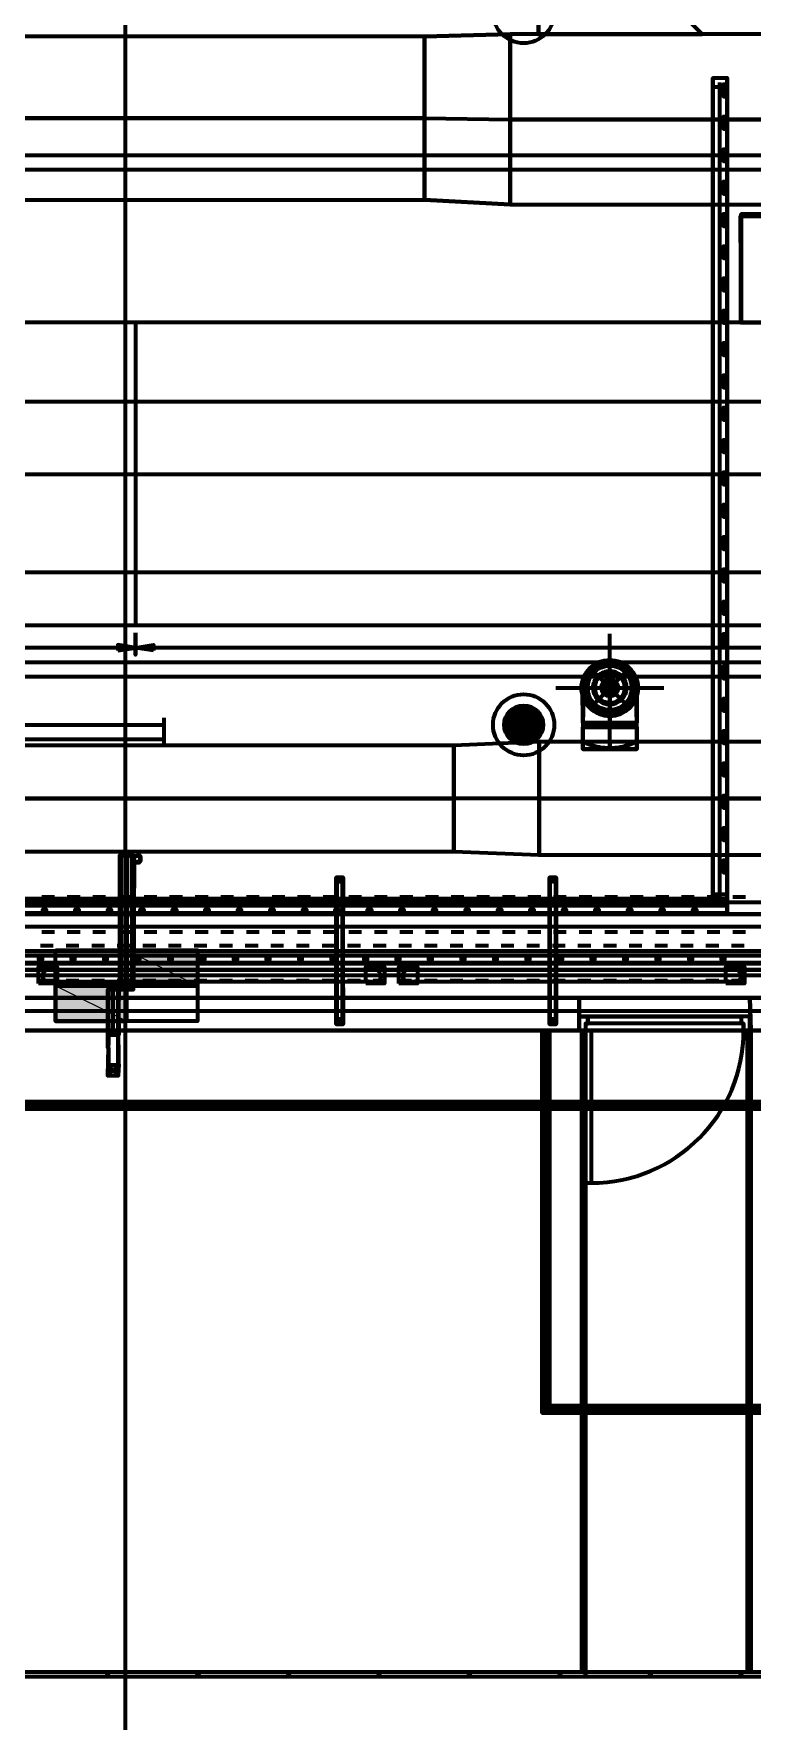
# Model space of a CAD drawing. Extents: x 0 to 1153, y 0 to 816.
# Drawn here: x 199.9 to 232.6, y 452.3 to 529.1 of the extents above; entities that cross this region are included whole.
import ezdxf

# ---------------------------------------------------------------- set-up
doc = ezdxf.new("R2010")
doc.units = 0
doc.header["$MEASUREMENT"] = 0
for name, color, linetype in [('Arch', 7, 'Continuous'), ('Electrical', 7, 'Continuous'), ('EQUIPMENTS', 7, 'Continuous'), ('Hatch', 7, 'Continuous'), ('HVAC', 7, 'Continuous'), ('PIPE', 7, 'Continuous')]:
    doc.layers.add(name, color=color, linetype=linetype)

msp = doc.modelspace()

# ---------------------------------------------------------------- hatches: boundary and pattern name
at = {"layer": 'Hatch', "linetype": 'Continuous', "lineweight": 211}
for color, points in [(251, [(203.729, 501.258), (204.533, 501.121), (203.729, 500.994), (203.729, 501.121)]), (251, [(205.338, 501.258), (205.338, 501.121), (205.338, 500.994), (204.533, 501.121)]), (5, [(204.11, 485.733), (207.349, 485.733), (207.349, 487.352), (204.11, 487.352)]), (5, [(200.882, 484.124), (204.11, 484.124), (204.11, 485.733), (200.882, 485.733)])]:
    msp.add_hatch(color=color, dxfattribs=at).paths.add_polyline_path(points, flags=0)

# ---------------------------------------------------------------- linework, layer by layer
at = {"layer": 'Arch', "color": 11, "linetype": 'Continuous', "lineweight": 211}
for p, q in [((204.078, 361.77), (204.078, 717.391)), ((203.359, 454.3), (203.158, 454.501)), ((207.476, 454.3), (207.275, 454.501)), ((211.593, 454.3), (211.392, 454.501)), ((215.699, 454.3), (215.508, 454.501)), ((219.816, 454.3), (219.625, 454.501)), ((223.933, 454.3), (223.742, 454.501)), ((228.05, 454.3), (227.859, 454.501)), ((232.167, 454.3), (231.976, 454.501))]:
    msp.add_line(p, q, dxfattribs=at)
for points in [[(113.961, 576.972), (487.701, 576.972), (487.701, 638.81), (487.892, 638.81), (683.154, 638.81), (683.154, 638.609), (683.154, 383.254), (870.49, 383.254), (870.49, 383.053), (683.154, 383.053), (682.964, 383.064), (487.892, 383.064), (487.701, 383.064), (487.701, 454.3), (113.961, 454.3)], [(113.961, 576.781), (487.701, 576.781), (487.701, 454.501), (113.961, 454.501)], [(110.871, 493.194), (117.03, 493.194), (123.19, 484.6), (917.988, 484.6)], [(215.663, 486.061), (215.62, 486.006), (215.564, 485.966), (215.514, 485.945), (215.46, 485.934), (215.446, 485.934)], [(113.961, 485.182), (496.327, 485.182), (113.961, 485.182)], [(232.516, 454.501), (232.516, 483.701), (232.516, 454.501), (232.357, 454.501), (232.357, 483.701), (232.516, 483.701), (232.474, 485.182), (232.516, 483.701), (232.357, 483.701), (232.357, 454.501)], [(224.705, 484.346), (224.705, 484.346), (224.705, 484.346)], [(225.108, 484.018), (225.108, 484.018), (225.108, 484.018)], [(247.131, 466.46), (233.553, 466.46), (233.553, 476.165), (233.553, 466.46), (223.192, 466.46), (223.192, 483.701), (233.553, 483.701), (233.553, 476.165), (247.131, 476.165), (247.131, 466.46), (247.131, 476.165)], [(224.991, 454.3), (224.991, 483.701), (224.822, 483.701), (224.822, 454.501), (224.822, 483.701), (224.991, 483.701), (224.991, 454.3), (224.822, 454.3)], [(233.553, 466.63), (223.351, 466.63), (233.553, 466.63)]]:
    msp.add_lwpolyline(points, dxfattribs=at)
for points in [[(200.12, 485.838), (200.12, 486.6), (200.967, 486.6), (200.967, 485.838)], [(215, 485.838), (215, 486.6), (215.847, 486.6), (215.847, 485.838)], [(216.503, 485.838), (216.503, 486.6), (217.35, 486.6), (217.35, 485.838)], [(231.383, 485.838), (231.383, 486.6), (232.23, 486.6), (232.23, 485.838)], [(494.845, 483.701), (494.845, 427.429), (494.845, 483.701), (496.327, 483.701), (113.961, 483.701)], [(223.351, 466.63), (223.023, 466.302), (223.023, 483.701), (223.351, 483.701), (223.023, 483.701), (223.023, 466.302), (223.351, 466.63), (223.351, 483.701)], [(233.553, 466.302), (223.023, 466.302), (233.553, 466.302), (233.553, 466.63)]]:
    msp.add_lwpolyline(points, close=True, dxfattribs=at)
msp.add_lwpolyline([(215.663, 486.325, 0.273493), (215.445, 486.452), (200.557, 486.452, 0.273521), (200.325, 486.325, 0.273603), (200.326, 486.061, 0.273624), (200.554, 485.934), (215.46, 485.934), (215.514, 485.945), (215.564, 485.966), (215.62, 486.006), (215.663, 486.061, 0.273603)], format="xyb", close=True, dxfattribs=at)
for points in [[(232.046, 486.325), (232.069, 486.274), (232.08, 486.22), (232.08, 486.166), (232.045, 486.061), (232.045, 486.061), (232.045, 486.061), (232.08, 486.166), (232.08, 486.22), (232.069, 486.274), (232.046, 486.325, 0.273494), (231.828, 486.452), (216.912, 486.452), (216.858, 486.441), (216.807, 486.42), (216.752, 486.38), (216.709, 486.325), (216.686, 486.274), (216.674, 486.22), (216.674, 486.166), (216.686, 486.112), (216.709, 486.061, 0.273625), (216.937, 485.934), (231.814, 485.935, 0.273596), (232.045, 486.061)], [(225.266, 476.769), (225.266, 483.701), (224.991, 483.701), (224.991, 476.769), (225.266, 476.769, 0.414213), (232.188, 483.701), (232.188, 484.018), (224.991, 484.018), (224.991, 483.701), (224.705, 483.701), (224.705, 485.182), (224.705, 483.701), (232.474, 483.701), (232.474, 484.346), (232.071, 484.346), (232.071, 484.018), (232.188, 484.018), (232.188, 483.701), (232.474, 483.701), (232.474, 484.346), (224.705, 484.346), (224.705, 483.701), (224.705, 484.346), (225.108, 484.346), (232.071, 484.346), (232.071, 484.018), (225.108, 484.018), (225.108, 484.346), (225.108, 484.018), (224.991, 484.018), (224.991, 483.701), (232.188, 483.701)]]:
    msp.add_lwpolyline(points, format="xyb", dxfattribs=at)
for centre in [(200.189, 486.532), (200.877, 486.532), (215.08, 486.532), (215.768, 486.532), (216.572, 486.532), (217.26, 486.532), (231.463, 486.532), (232.14, 486.532), (200.189, 485.918), (200.877, 485.918), (215.08, 485.918), (215.768, 485.918), (216.572, 485.918), (217.26, 485.918), (231.463, 485.918), (232.14, 485.918)]:
    msp.add_circle(centre, 0.037, dxfattribs=at)
msp.add_arc((216.932, 486.193), 0.259, 91.30871, 210.60512, dxfattribs=at)
for p in [(224.705, 484.346), (225.108, 484.018)]:
    msp.add_point(p, dxfattribs=at)
at = {"layer": 'Electrical', "color": 5, "linetype": 'Continuous', "lineweight": 211}
msp.add_line((342.127, 486.78), (113.961, 486.78), dxfattribs=at)
for points in [[(113.961, 487.109), (342.127, 487.109), (342.127, 486.463), (342.127, 487.109), (342.127, 486.463), (113.961, 486.463), (342.127, 486.463), (342.127, 487.109), (113.961, 487.109), (342.127, 487.109)], [(200.12, 486.939), (200.29, 486.939), (200.29, 487.109), (200.12, 487.109), (200.12, 486.939), (200.29, 486.939), (200.29, 487.109), (200.12, 487.109)], [(201.602, 486.939), (201.761, 486.939), (201.761, 487.109), (201.602, 487.109), (201.602, 486.939), (201.761, 486.939), (201.761, 487.109), (201.602, 487.109)], [(203.084, 486.939), (203.242, 486.939), (203.242, 487.109), (203.084, 487.109), (203.084, 486.939), (203.242, 486.939), (203.242, 487.109), (203.084, 487.109)], [(204.555, 486.939), (204.724, 486.939), (204.724, 487.109), (204.555, 487.109), (204.555, 486.939), (204.724, 486.939), (204.724, 487.109), (204.555, 487.109)], [(206.036, 486.939), (206.195, 486.939), (206.195, 487.109), (206.036, 487.109), (206.036, 486.939), (206.195, 486.939), (206.195, 487.109), (206.036, 487.109)], [(207.518, 486.939), (207.677, 486.939), (207.677, 487.109), (207.518, 487.109), (207.518, 486.939), (207.677, 486.939), (207.677, 487.109), (207.518, 487.109)], [(208.989, 486.939), (209.158, 486.939), (209.158, 487.109), (208.989, 487.109), (208.989, 486.939), (209.158, 486.939), (209.158, 487.109), (208.989, 487.109)], [(210.471, 486.939), (210.64, 486.939), (210.64, 487.109), (210.471, 487.109), (210.471, 486.939), (210.64, 486.939), (210.64, 487.109), (210.471, 487.109)], [(211.952, 486.939), (212.111, 486.939), (212.111, 487.109), (211.952, 487.109), (211.952, 486.939), (212.111, 486.939), (212.111, 487.109), (211.952, 487.109)], [(213.424, 486.939), (213.593, 486.939), (213.593, 487.109), (213.424, 487.109), (213.424, 486.939), (213.593, 486.939), (213.593, 487.109), (213.424, 487.109)], [(214.905, 486.939), (215.075, 486.939), (215.075, 487.109), (214.905, 487.109), (214.905, 486.939), (215.075, 486.939), (215.075, 487.109), (214.905, 487.109)], [(216.387, 486.939), (216.546, 486.939), (216.546, 487.109), (216.387, 487.109), (216.387, 486.939), (216.546, 486.939), (216.546, 487.109), (216.387, 487.109)], [(217.858, 486.939), (218.027, 486.939), (218.027, 487.109), (217.858, 487.109), (217.858, 486.939), (218.027, 486.939), (218.027, 487.109), (217.858, 487.109)], [(219.34, 486.939), (219.509, 486.939), (219.509, 487.109), (219.34, 487.109), (219.34, 486.939), (219.509, 486.939), (219.509, 487.109), (219.34, 487.109)], [(220.821, 486.939), (220.98, 486.939), (220.98, 487.109), (220.821, 487.109), (220.821, 486.939), (220.98, 486.939), (220.98, 487.109), (220.821, 487.109)], [(222.303, 486.939), (222.462, 486.939), (222.462, 487.109), (222.303, 487.109), (222.303, 486.939), (222.462, 486.939), (222.462, 487.109), (222.303, 487.109)], [(223.774, 486.939), (223.943, 486.939), (223.943, 487.109), (223.774, 487.109), (223.774, 486.939), (223.943, 486.939), (223.943, 487.109), (223.774, 487.109)], [(225.256, 486.939), (225.414, 486.939), (225.414, 487.109), (225.256, 487.109), (225.256, 486.939), (225.414, 486.939), (225.414, 487.109), (225.256, 487.109)], [(226.737, 486.939), (226.896, 486.939), (226.896, 487.109), (226.737, 487.109), (226.737, 486.939), (226.896, 486.939), (226.896, 487.109), (226.737, 487.109)], [(228.208, 486.939), (228.378, 486.939), (228.378, 487.109), (228.208, 487.109), (228.208, 486.939), (228.378, 486.939), (228.378, 487.109), (228.208, 487.109)], [(229.69, 486.939), (229.859, 486.939), (229.859, 487.109), (229.69, 487.109), (229.69, 486.939), (229.859, 486.939), (229.859, 487.109), (229.69, 487.109)], [(231.172, 486.939), (231.331, 486.939), (231.331, 487.109), (231.172, 487.109), (231.172, 486.939), (231.331, 486.939), (231.331, 487.109), (231.172, 487.109)]]:
    msp.add_lwpolyline(points, close=True, dxfattribs=at)
msp.add_lwpolyline([(342.127, 486.463), (113.961, 486.463), (342.127, 486.463)], dxfattribs=at)
at = {"layer": 'EQUIPMENTS', "color": 251, "linetype": 'Continuous', "lineweight": 211}
for p, q in [((113.961, 509.016), (613.981, 509.016)), ((632.852, 500.443), (113.961, 500.443)), ((632.852, 499.798), (113.961, 499.798))]:
    msp.add_line(p, q, dxfattribs=at)
for points in [[(113.961, 523.526), (486.188, 523.526), (486.505, 520.943), (632.852, 520.943)], [(113.961, 522.88), (486.188, 522.88), (486.505, 520.298), (632.852, 520.298)]]:
    msp.add_lwpolyline(points, dxfattribs=at)
at = {"layer": 'Hatch', "color": 5, "linetype": 'Continuous', "lineweight": 211}
for p, q in [((231.108, 489.691), (231.108, 526.838)), ((231.436, 526.754), (231.436, 526.362)), ((231.436, 526.584), (231.267, 526.584)), ((231.267, 526.193), (231.436, 526.193)), ((231.436, 525.283), (231.436, 524.891)), ((231.436, 525.113), (231.267, 525.113)), ((231.267, 524.722), (231.436, 524.722)), ((231.436, 523.811), (231.436, 523.42)), ((231.436, 523.642), (231.267, 523.642)), ((231.267, 523.251), (231.436, 523.251)), ((231.436, 522.171), (231.267, 522.171)), ((231.436, 522.34), (231.436, 521.949)), ((231.267, 521.779), (231.436, 521.779)), ((231.436, 520.7), (231.267, 520.7)), ((231.436, 520.869), (231.436, 520.478)), ((231.267, 520.308), (231.436, 520.308)), ((231.436, 519.229), (231.267, 519.229)), ((231.436, 519.398), (231.436, 519.007)), ((231.267, 518.837), (231.436, 518.837)), ((231.436, 517.758), (231.267, 517.758)), ((231.436, 517.927), (231.436, 517.536)), ((231.267, 517.366), (231.436, 517.366)), ((231.436, 516.287), (231.267, 516.287)), ((231.436, 516.456), (231.436, 516.064)), ((231.267, 515.895), (231.436, 515.895)), ((231.436, 514.816), (231.267, 514.816)), ((231.436, 514.985), (231.436, 514.593)), ((231.267, 514.424), (231.436, 514.424)), ((231.436, 513.345), (231.267, 513.345)), ((231.267, 512.953), (231.436, 512.953)), ((231.436, 513.514), (231.436, 513.122)), ((231.436, 511.873), (231.267, 511.873)), ((231.267, 511.482), (231.436, 511.482)), ((231.436, 512.043), (231.436, 511.651)), ((231.436, 510.402), (231.267, 510.402)), ((231.267, 510.011), (231.436, 510.011)), ((231.436, 510.572), (231.436, 510.18)), ((231.436, 509.101), (231.436, 508.709)), ((231.436, 508.931), (231.267, 508.931)), ((231.267, 508.54), (231.436, 508.54)), ((231.436, 507.63), (231.436, 507.238)), ((231.436, 507.46), (231.267, 507.46)), ((231.267, 507.069), (231.436, 507.069)), ((231.436, 506.159), (231.436, 505.767)), ((231.436, 505.989), (231.267, 505.989)), ((231.267, 505.598), (231.436, 505.598)), ((231.436, 504.518), (231.267, 504.518)), ((231.436, 504.687), (231.436, 504.296)), ((231.267, 504.127), (231.436, 504.127)), ((231.436, 503.047), (231.267, 503.047)), ((231.436, 503.216), (231.436, 502.825)), ((231.267, 502.655), (231.436, 502.655)), ((231.436, 501.576), (231.267, 501.576)), ((231.436, 501.745), (231.436, 501.354)), ((231.267, 501.184), (231.436, 501.184)), ((231.436, 500.105), (231.267, 500.105)), ((231.436, 500.274), (231.436, 499.883)), ((231.267, 499.713), (231.436, 499.713)), ((221.753, 498.39), (222.61, 498.39)), ((231.436, 498.634), (231.267, 498.634)), ((231.436, 498.803), (231.436, 498.411)), ((198.067, 497.607), (205.825, 497.607)), ((205.825, 496.644), (205.825, 497.935)), ((221.298, 497.607), (223.065, 497.607)), ((221.308, 497.734), (223.054, 497.734)), ((221.329, 497.872), (223.033, 497.872)), ((221.382, 497.999), (222.98, 497.999)), ((221.467, 498.126), (222.896, 498.126)), ((221.573, 498.253), (222.79, 498.253)), ((231.267, 498.242), (231.436, 498.242)), ((198.067, 496.962), (205.825, 496.962)), ((221.308, 497.48), (223.054, 497.48)), ((221.329, 497.353), (223.033, 497.353)), ((221.382, 497.226), (222.98, 497.226)), ((221.467, 497.089), (222.896, 497.089)), ((221.573, 496.962), (222.79, 496.962)), ((221.753, 496.835), (222.61, 496.835)), ((231.436, 497.163), (231.267, 497.163)), ((231.436, 497.332), (231.436, 496.94)), ((231.267, 496.771), (231.436, 496.771)), ((231.436, 495.692), (231.267, 495.692)), ((231.267, 495.3), (231.436, 495.3)), ((231.436, 495.861), (231.436, 495.469)), ((231.436, 494.22), (231.267, 494.22)), ((231.267, 493.829), (231.436, 493.829)), ((231.436, 494.39), (231.436, 493.998)), ((231.436, 492.749), (231.267, 492.749)), ((231.267, 492.358), (231.436, 492.358)), ((231.436, 492.919), (231.436, 492.527)), ((231.436, 491.448), (231.436, 491.056)), ((231.436, 491.278), (231.267, 491.278)), ((231.267, 490.887), (231.436, 490.887)), ((230.791, 489.892), (230.791, 489.902)), ((231.436, 489.373), (113.961, 489.373)), ((231.436, 489.5), (231.436, 489.479)), ((203.517, 483.5), (203.517, 485.563)), ((113.961, 480.303), (485.659, 480.303))]:
    msp.add_line(p, q, dxfattribs=at)
at = {"layer": 'Hatch', "color": 251, "linetype": 'Continuous', "lineweight": 211}
for p, q in [((476.567, 515.916), (113.961, 515.916)), ((204.533, 515.916), (204.533, 502.126)), ((203.729, 501.121), (114.66, 501.121)), ((286.512, 501.121), (205.338, 501.121))]:
    msp.add_line(p, q, dxfattribs=at)
at = {"layer": 'Hatch', "color": 3, "linetype": 'Continuous', "lineweight": 211}
for p, q in [((204.152, 491.67), (204.174, 491.67)), ((203.793, 485.563), (204.438, 485.563)), ((213.942, 483.997), (213.921, 483.997)), ((223.647, 483.997), (223.626, 483.997))]:
    msp.add_line(p, q, dxfattribs=at)
at = {"layer": 'Hatch', "color": 5, "linetype": 'Continuous', "lineweight": 211}
for points in [[(230.791, 527.05), (231.436, 527.05), (231.436, 489.902), (231.436, 527.029), (230.791, 527.029), (230.791, 527.029), (230.791, 489.902)], [(231.436, 489.892), (231.436, 489.892), (230.791, 489.902)], [(113.961, 489.045), (231.436, 489.045), (231.436, 489.691), (231.436, 489.045), (231.436, 489.691), (113.961, 489.691), (231.436, 489.691), (231.436, 489.045), (113.961, 489.045), (231.436, 489.045)], [(200.311, 489.215), (200.469, 489.215), (200.469, 489.045), (200.311, 489.045), (200.311, 489.215), (200.469, 489.215), (200.469, 489.045), (200.311, 489.045)], [(201.782, 489.215), (201.951, 489.215), (201.951, 489.045), (201.782, 489.045), (201.782, 489.215), (201.951, 489.215), (201.951, 489.045), (201.782, 489.045)], [(203.263, 489.215), (203.422, 489.215), (203.422, 489.045), (203.263, 489.045), (203.263, 489.215), (203.422, 489.215), (203.422, 489.045), (203.263, 489.045)], [(204.745, 489.215), (204.904, 489.215), (204.904, 489.045), (204.745, 489.045), (204.745, 489.215), (204.904, 489.215), (204.904, 489.045), (204.745, 489.045)], [(206.216, 489.215), (206.386, 489.215), (206.386, 489.045), (206.216, 489.045), (206.216, 489.215), (206.386, 489.215), (206.386, 489.045), (206.216, 489.045)], [(207.698, 489.215), (207.867, 489.215), (207.867, 489.045), (207.698, 489.045), (207.698, 489.215), (207.867, 489.215), (207.867, 489.045), (207.698, 489.045)], [(209.18, 489.215), (209.338, 489.215), (209.338, 489.045), (209.18, 489.045), (209.18, 489.215), (209.338, 489.215), (209.338, 489.045), (209.18, 489.045)], [(210.651, 489.215), (210.82, 489.215), (210.82, 489.045), (210.651, 489.045), (210.651, 489.215), (210.82, 489.215), (210.82, 489.045), (210.651, 489.045)], [(212.132, 489.215), (212.302, 489.215), (212.302, 489.045), (212.132, 489.045), (212.132, 489.215), (212.302, 489.215), (212.302, 489.045), (212.132, 489.045)], [(213.614, 489.215), (213.773, 489.215), (213.773, 489.045), (213.614, 489.045), (213.614, 489.215), (213.773, 489.215), (213.773, 489.045), (213.614, 489.045)], [(215.085, 489.215), (215.254, 489.215), (215.254, 489.045), (215.085, 489.045), (215.085, 489.215), (215.254, 489.215), (215.254, 489.045), (215.085, 489.045)], [(216.567, 489.215), (216.736, 489.215), (216.736, 489.045), (216.567, 489.045), (216.567, 489.215), (216.736, 489.215), (216.736, 489.045), (216.567, 489.045)], [(218.048, 489.215), (218.207, 489.215), (218.207, 489.045), (218.048, 489.045), (218.048, 489.215), (218.207, 489.215), (218.207, 489.045), (218.048, 489.045)], [(219.53, 489.215), (219.689, 489.215), (219.689, 489.045), (219.53, 489.045), (219.53, 489.215), (219.689, 489.215), (219.689, 489.045), (219.53, 489.045)], [(221.001, 489.215), (221.17, 489.215), (221.17, 489.045), (221.001, 489.045), (221.001, 489.215), (221.17, 489.215), (221.17, 489.045), (221.001, 489.045)], [(222.483, 489.215), (222.642, 489.215), (222.642, 489.045), (222.483, 489.045), (222.483, 489.215), (222.642, 489.215), (222.642, 489.045), (222.483, 489.045)], [(223.965, 489.215), (224.123, 489.215), (224.123, 489.045), (223.965, 489.045), (223.965, 489.215), (224.123, 489.215), (224.123, 489.045), (223.965, 489.045)], [(225.436, 489.215), (225.605, 489.215), (225.605, 489.045), (225.436, 489.045), (225.436, 489.215), (225.605, 489.215), (225.605, 489.045), (225.436, 489.045)], [(226.917, 489.215), (227.087, 489.215), (227.087, 489.045), (226.917, 489.045), (226.917, 489.215), (227.087, 489.215), (227.087, 489.045), (226.917, 489.045)], [(228.399, 489.215), (228.558, 489.215), (228.558, 489.045), (228.399, 489.045), (228.399, 489.215), (228.558, 489.215), (228.558, 489.045), (228.399, 489.045)], [(229.87, 489.215), (230.039, 489.215), (230.039, 489.045), (229.87, 489.045), (229.87, 489.215), (230.039, 489.215), (230.039, 489.045), (229.87, 489.045)], [(230.791, 489.5), (231.436, 489.479)], [(200.882, 487.352), (207.349, 487.352), (207.349, 484.124), (200.882, 484.124)], [(203.274, 483.5), (203.274, 485.563), (203.295, 483.5), (203.274, 485.563), (203.761, 485.563), (203.295, 485.563), (203.274, 483.5), (203.761, 483.5), (203.274, 483.5), (203.761, 483.5), (203.295, 483.5), (203.274, 482.918)], [(203.74, 483.5), (203.74, 485.563), (203.761, 483.5), (203.761, 485.563)], [(485.659, 480.462), (113.961, 480.462), (485.659, 480.452), (113.961, 480.452), (485.659, 480.462), (485.659, 480.145)], [(113.961, 480.155), (485.659, 480.155), (113.961, 480.145), (485.659, 480.145)]]:
    msp.add_lwpolyline(points, close=True, dxfattribs=at)
for points in [[(231.267, 526.362), (231.267, 526.193), (231.267, 526.584), (231.267, 526.754), (231.436, 526.754), (231.436, 526.627), (230.791, 526.627), (230.791, 489.479), (230.791, 526.637), (231.436, 526.637), (231.436, 489.479), (231.436, 526.584), (231.436, 526.193), (231.436, 526.362), (231.267, 526.362), (231.267, 526.754)], [(231.267, 524.891), (231.267, 524.722), (231.267, 525.113), (231.267, 525.283), (231.436, 525.283), (231.436, 525.113), (231.436, 524.722), (231.436, 524.891), (231.267, 524.891), (231.267, 525.283)], [(231.267, 523.42), (231.267, 523.251), (231.267, 523.642), (231.267, 523.811), (231.436, 523.811), (231.436, 523.642), (231.436, 523.251), (231.436, 523.42), (231.267, 523.42), (231.267, 523.811)], [(231.267, 521.949), (231.267, 521.779), (231.267, 522.171), (231.267, 522.34), (231.436, 522.34), (231.436, 522.171), (231.436, 521.779), (231.436, 521.949), (231.267, 521.949), (231.267, 522.34)], [(231.267, 520.478), (231.267, 520.308), (231.267, 520.7), (231.267, 520.869), (231.436, 520.869), (231.436, 520.7), (231.436, 520.308), (231.436, 520.478), (231.267, 520.478), (231.267, 520.869)], [(231.267, 519.007), (231.267, 518.837), (231.267, 519.229), (231.267, 519.398), (231.436, 519.398), (231.436, 519.229), (231.436, 518.837), (231.436, 519.007), (231.267, 519.007), (231.267, 519.398)], [(231.267, 517.536), (231.267, 517.366), (231.267, 517.758), (231.267, 517.927), (231.436, 517.927), (231.436, 517.758), (231.436, 517.366), (231.436, 517.536), (231.267, 517.536), (231.267, 517.927)], [(231.267, 516.064), (231.267, 515.895), (231.267, 516.287), (231.267, 516.456), (231.436, 516.456), (231.436, 516.287), (231.436, 515.895), (231.436, 516.064), (231.267, 516.064), (231.267, 516.456)], [(231.267, 514.593), (231.267, 514.424), (231.267, 514.816), (231.267, 514.985), (231.436, 514.985), (231.436, 514.816), (231.436, 514.424), (231.436, 514.593), (231.267, 514.593), (231.267, 514.985)], [(231.267, 513.122), (231.267, 512.953), (231.267, 513.345), (231.267, 513.514), (231.436, 513.514), (231.436, 513.345), (231.436, 512.953), (231.436, 513.122), (231.267, 513.122), (231.267, 513.514)], [(231.267, 511.651), (231.267, 511.482), (231.267, 511.873), (231.267, 512.043), (231.436, 512.043), (231.436, 511.873), (231.436, 511.482), (231.436, 511.651), (231.267, 511.651), (231.267, 512.043)], [(231.267, 510.18), (231.267, 510.011), (231.267, 510.402), (231.267, 510.572), (231.436, 510.572), (231.436, 510.402), (231.436, 510.011), (231.436, 510.18), (231.267, 510.18), (231.267, 510.572)], [(231.267, 508.709), (231.267, 508.54), (231.267, 508.931), (231.267, 509.101), (231.436, 509.101), (231.436, 508.931), (231.436, 508.54), (231.436, 508.709), (231.267, 508.709), (231.267, 509.101)], [(231.267, 507.238), (231.267, 507.069), (231.267, 507.46), (231.267, 507.63), (231.436, 507.63), (231.436, 507.46), (231.436, 507.069), (231.436, 507.238), (231.267, 507.238), (231.267, 507.63)], [(231.267, 505.767), (231.267, 505.598), (231.267, 505.989), (231.267, 506.159), (231.436, 506.159), (231.436, 505.989), (231.436, 505.598), (231.436, 505.767), (231.267, 505.767), (231.267, 506.159)], [(231.267, 504.296), (231.267, 504.127), (231.267, 504.518), (231.267, 504.687), (231.436, 504.687), (231.436, 504.518), (231.436, 504.127), (231.436, 504.296), (231.267, 504.296), (231.267, 504.687)], [(231.267, 502.825), (231.267, 502.655), (231.267, 503.047), (231.267, 503.216), (231.436, 503.216), (231.436, 503.047), (231.436, 502.655), (231.436, 502.825), (231.267, 502.825), (231.267, 503.216)], [(231.267, 501.354), (231.267, 501.184), (231.267, 501.576), (231.267, 501.745), (231.436, 501.745), (231.436, 501.576), (231.436, 501.184), (231.436, 501.354), (231.267, 501.354), (231.267, 501.745)], [(231.267, 499.883), (231.267, 499.713), (231.267, 500.105), (231.267, 500.274), (231.436, 500.274), (231.436, 500.105), (231.436, 499.713), (231.436, 499.883), (231.267, 499.883), (231.267, 500.274)], [(231.267, 498.411), (231.267, 498.242), (231.267, 498.634), (231.267, 498.803), (231.436, 498.803), (231.436, 498.634), (231.436, 498.242), (231.436, 498.411), (231.267, 498.411), (231.267, 498.803)], [(222.25, 497.628), (222.186, 497.586), (222.25, 497.628), (222.123, 497.586), (222.25, 497.628), (222.186, 497.586), (222.25, 497.628), (222.186, 497.586), (222.25, 497.628), (222.186, 497.586), (222.123, 497.628), (222.186, 497.586), (222.186, 497.586)], [(222.181, 497.777), (222.233, 497.768), (222.288, 497.737), (222.321, 497.699), (222.345, 497.612), (222.337, 497.561), (222.306, 497.506), (222.257, 497.467), (222.195, 497.449), (222.257, 497.467), (222.337, 497.561), (222.345, 497.612), (222.332, 497.676), (222.288, 497.737), (222.233, 497.768), (222.181, 497.777), (222.233, 497.768), (222.288, 497.737), (222.321, 497.699), (222.345, 497.612), (222.337, 497.561), (222.331, 497.503), (222.291, 497.463), (222.24, 497.437), (222.181, 497.427), (222.24, 497.437), (222.291, 497.463), (222.337, 497.561), (222.345, 497.612), (222.332, 497.676), (222.288, 497.737), (222.233, 497.768), (222.181, 497.777), (222.233, 497.768), (222.291, 497.762), (222.339, 497.71), (222.345, 497.612), (222.337, 497.561), (222.312, 497.481), (222.253, 497.442), (222.196, 497.428), (222.253, 497.442), (222.312, 497.481), (222.337, 497.561), (222.345, 497.612), (222.339, 497.71), (222.291, 497.762), (222.233, 497.768), (222.181, 497.777), (222.233, 497.768), (222.291, 497.762), (222.339, 497.71), (222.345, 497.612), (222.337, 497.561), (222.297, 497.496), (222.245, 497.461), (222.195, 497.449), (222.245, 497.461), (222.297, 497.496), (222.337, 497.561), (222.345, 497.612), (222.339, 497.71), (222.291, 497.762), (222.233, 497.768), (222.181, 497.777), (222.233, 497.768), (222.288, 497.737), (222.321, 497.699), (222.345, 497.612), (222.337, 497.561), (222.306, 497.506), (222.257, 497.467), (222.195, 497.449), (222.257, 497.467), (222.337, 497.561), (222.345, 497.612), (222.332, 497.676), (222.288, 497.737), (222.233, 497.768), (222.181, 497.777), (222.233, 497.768), (222.288, 497.737), (222.321, 497.699), (222.345, 497.612), (222.337, 497.561), (222.331, 497.503), (222.291, 497.463), (222.24, 497.437), (222.181, 497.427), (222.24, 497.437), (222.291, 497.463), (222.337, 497.561), (222.345, 497.612), (222.332, 497.676), (222.288, 497.737), (222.233, 497.768), (222.181, 497.777), (222.233, 497.768), (222.291, 497.762), (222.339, 497.71), (222.345, 497.612), (222.337, 497.561), (222.312, 497.481), (222.253, 497.442), (222.196, 497.428), (222.253, 497.442), (222.312, 497.481), (222.337, 497.561), (222.345, 497.612), (222.339, 497.71), (222.291, 497.762), (222.233, 497.768), (222.181, 497.777), (222.233, 497.768), (222.291, 497.762), (222.339, 497.71), (222.345, 497.612), (222.337, 497.561), (222.297, 497.496), (222.245, 497.461), (222.195, 497.449), (222.245, 497.461), (222.297, 497.496), (222.337, 497.561), (222.345, 497.612), (222.339, 497.71), (222.291, 497.762), (222.233, 497.768), (222.181, 497.777), (222.233, 497.768), (222.288, 497.737), (222.321, 497.699), (222.345, 497.612), (222.337, 497.561), (222.306, 497.506), (222.257, 497.467), (222.195, 497.449), (222.257, 497.467), (222.337, 497.561), (222.345, 497.612), (222.332, 497.676), (222.288, 497.737), (222.233, 497.768), (222.181, 497.777), (222.233, 497.768), (222.288, 497.737), (222.321, 497.699), (222.345, 497.612), (222.337, 497.561), (222.331, 497.503), (222.291, 497.463), (222.24, 497.437), (222.181, 497.427), (222.24, 497.437), (222.291, 497.463), (222.337, 497.561), (222.345, 497.612), (222.332, 497.676), (222.288, 497.737), (222.233, 497.768), (222.181, 497.777), (222.233, 497.768), (222.291, 497.762), (222.339, 497.71), (222.345, 497.612), (222.337, 497.561), (222.312, 497.481), (222.253, 497.442), (222.196, 497.428), (222.253, 497.442), (222.312, 497.481), (222.337, 497.561), (222.345, 497.612), (222.339, 497.71), (222.291, 497.762), (222.233, 497.768), (222.181, 497.777), (222.233, 497.768), (222.291, 497.762), (222.339, 497.71), (222.345, 497.612), (222.337, 497.561), (222.297, 497.496), (222.245, 497.461), (222.195, 497.449), (222.245, 497.461), (222.297, 497.496), (222.337, 497.561), (222.345, 497.612), (222.339, 497.71), (222.291, 497.762), (222.233, 497.768), (222.181, 497.777), (222.233, 497.768), (222.288, 497.737), (222.321, 497.699), (222.345, 497.612), (222.337, 497.561), (222.306, 497.506), (222.257, 497.467), (222.195, 497.449), (222.257, 497.467), (222.337, 497.561), (222.345, 497.612), (222.332, 497.676), (222.288, 497.737), (222.233, 497.768), (222.181, 497.777), (222.233, 497.768), (222.288, 497.737), (222.321, 497.699), (222.345, 497.612), (222.337, 497.561), (222.331, 497.503), (222.291, 497.463), (222.24, 497.437), (222.181, 497.427), (222.24, 497.437), (222.291, 497.463), (222.337, 497.561), (222.345, 497.612), (222.332, 497.676), (222.288, 497.737), (222.233, 497.768), (222.181, 497.777), (222.233, 497.768), (222.291, 497.762), (222.339, 497.71), (222.345, 497.612), (222.337, 497.561), (222.312, 497.481), (222.253, 497.442), (222.196, 497.428), (222.253, 497.442), (222.312, 497.481), (222.337, 497.561), (222.345, 497.612), (222.339, 497.71), (222.291, 497.762), (222.233, 497.768), (222.181, 497.777), (222.233, 497.768), (222.291, 497.762), (222.339, 497.71), (222.345, 497.612), (222.337, 497.561), (222.337, 497.561), (222.297, 497.496), (222.245, 497.461), (222.181, 497.448), (222.233, 497.457), (222.278, 497.48), (222.337, 497.561), (222.337, 497.561), (222.345, 497.612)], [(231.267, 496.94), (231.267, 496.771), (231.267, 497.163), (231.267, 497.332), (231.436, 497.332), (231.436, 497.163), (231.436, 496.771), (231.436, 496.94), (231.267, 496.94), (231.267, 497.332)], [(231.267, 495.469), (231.267, 495.3), (231.267, 495.692), (231.267, 495.861), (231.436, 495.861), (231.436, 495.692), (231.436, 495.3), (231.436, 495.469), (231.267, 495.469), (231.267, 495.861)], [(231.267, 493.998), (231.267, 493.829), (231.267, 494.22), (231.267, 494.39), (231.436, 494.39), (231.436, 494.22), (231.436, 493.829), (231.436, 493.998), (231.267, 493.998), (231.267, 494.39)], [(231.267, 492.527), (231.267, 492.358), (231.267, 492.749), (231.267, 492.919), (231.436, 492.919), (231.436, 492.749), (231.436, 492.358), (231.436, 492.527), (231.267, 492.527), (231.267, 492.919)], [(231.267, 491.056), (231.267, 490.887), (231.267, 491.278), (231.267, 491.448), (231.436, 491.448), (231.436, 491.278), (231.436, 490.887), (231.436, 491.056), (231.267, 491.056), (231.267, 491.448)], [(231.436, 489.691), (113.961, 489.691), (231.436, 489.691)], [(200.882, 485.733), (204.11, 485.733), (207.349, 485.733), (200.882, 485.733), (200.882, 484.124), (204.11, 484.124), (204.11, 487.352), (207.349, 487.352), (207.349, 485.733)], [(204.11, 487.352), (204.11, 485.733), (204.11, 484.124)], [(203.274, 481.658), (203.295, 482.124), (203.761, 482.134), (203.295, 482.124), (203.274, 481.658), (203.74, 481.658), (203.761, 482.145), (203.295, 482.124), (203.274, 481.658), (203.295, 482.918), (203.295, 482.124), (203.74, 481.658), (203.74, 483.5), (203.74, 482.918), (203.74, 481.658), (203.761, 482.134), (203.761, 482.918), (203.74, 483.5), (203.74, 482.124), (203.295, 482.124), (203.295, 483.5), (203.274, 481.658), (203.761, 482.145), (203.74, 481.658), (203.74, 481.658)], [(203.295, 482.124), (203.295, 482.124), (203.295, 482.124)], [(203.761, 482.134), (203.761, 482.134), (203.761, 482.134)]]:
    msp.add_lwpolyline(points, dxfattribs=at)
at = {"layer": 'Hatch', "color": 251, "linetype": 'Continuous', "lineweight": 211}
for points in [[(232.082, 520.848), (259.683, 520.848), (232.082, 520.848), (232.05, 515.916), (259.683, 515.916), (259.683, 520.848), (259.683, 515.916), (259.683, 520.848), (232.082, 520.848), (232.082, 515.916), (232.082, 520.848), (232.082, 515.916), (232.05, 520.753), (259.683, 520.753), (259.683, 515.916)], [(476.567, 502.126), (476.567, 515.916), (476.567, 502.126), (476.567, 515.916), (476.567, 502.126), (476.567, 515.916), (476.567, 502.126), (113.961, 502.126)], [(113.961, 512.318), (490.294, 512.318), (503.216, 512.318)], [(113.961, 504.56), (490.294, 504.56), (503.216, 504.56)], [(204.533, 501.798), (204.533, 500.803), (204.533, 501.798)]]:
    msp.add_lwpolyline(points, dxfattribs=at)
at = {"layer": 'Hatch', "color": 251, "linetype": 'Continuous', "lineweight": 0}
msp.add_lwpolyline([(205.338, 501.258), (205.338, 501.121), (204.533, 501.121), (205.338, 500.994), (205.338, 501.121), (204.533, 501.121), (203.729, 501.258), (203.729, 501.121), (203.729, 500.994), (204.533, 501.121)], close=True, dxfattribs=at)
at = {"layer": 'Hatch', "color": 251, "linetype": 'Continuous', "lineweight": 211}
for points in [[(203.729, 500.994), (204.533, 501.121), (203.729, 501.258)], [(205.338, 500.994), (204.533, 501.121), (205.338, 501.258)]]:
    msp.add_lwpolyline(points, close=True, dxfattribs=at)
at = {"layer": 'Hatch', "color": 251, "linetype": 'Continuous', "lineweight": 0}
msp.add_lwpolyline([(203.729, 501.121), (204.533, 501.121), (203.729, 501.121)], dxfattribs=at)
at = {"layer": 'Hatch', "color": 5, "linetype": 'Continuous', "lineweight": 211}
msp.add_lwpolyline([(222.018, 497.612, 0.414128), (222.195, 497.449), (222.245, 497.461), (222.297, 497.496), (222.332, 497.549), (222.345, 497.599), (222.361, 497.657), (222.339, 497.71), (222.291, 497.762), (222.24, 497.788), (222.181, 497.777), (222.233, 497.768), (222.288, 497.737), (222.321, 497.699), (222.34, 497.652), (222.345, 497.626), (222.332, 497.676), (222.288, 497.737), (222.233, 497.768), (222.181, 497.777, 0.414074), (222.018, 497.612, 0.414128), (222.181, 497.428, -0.41422), (222.017, 497.612, -0.414074), (222.181, 497.797, 0.41426), (221.997, 497.612, 0.41422), (222.181, 497.449, -0.414128), (221.997, 497.612, -0.41426), (222.181, 497.777, 0.414074), (222.018, 497.612, 0.414128), (222.181, 497.428, -0.41422), (222.017, 497.612, -0.414074), (222.181, 497.797, 0.41426), (221.997, 497.612, 0.41422), (222.181, 497.449, -0.414128), (221.997, 497.612, -0.41426), (222.181, 497.777, 0.414074), (222.018, 497.612, 0.414128), (222.181, 497.428, -0.41422), (222.017, 497.612, -0.414074), (222.181, 497.797, 0.41426), (221.997, 497.612, 0.41422), (222.181, 497.449, -0.414128), (221.997, 497.612, -0.41426), (222.181, 497.777, 0.414074), (222.018, 497.612, 0.414128), (222.181, 497.428, -0.41422), (222.017, 497.612, -0.414074), (222.181, 497.797, 0.41426), (221.997, 497.612, 0.41422), (222.181, 497.449, -0.414128), (221.997, 497.612, -0.41426), (222.181, 497.777, 0.414074)], format="xyb", close=True, dxfattribs=at)
at = {"layer": 'Hatch', "color": 3, "linetype": 'Continuous', "lineweight": 211}
for points in [[(203.793, 491.67), (204.46, 491.629), (204.152, 491.67), (204.375, 491.67), (203.856, 491.67), (203.856, 485.563), (203.856, 491.67), (203.92, 491.67), (204.375, 491.67), (204.375, 485.976), (204.375, 491.67), (204.375, 485.563), (204.46, 491.629), (204.152, 491.67), (204.46, 491.629), (204.1, 491.67), (204.46, 491.629), (203.793, 491.67), (203.793, 485.563), (204.438, 485.563), (204.46, 491.629), (204.396, 485.976), (204.152, 485.976), (204.152, 491.67), (204.131, 485.976), (204.131, 491.67), (204.131, 485.764), (204.1, 491.67), (204.1, 485.764), (204.396, 485.764), (204.46, 491.629), (204.428, 485.764), (204.46, 491.629), (204.703, 491.67), (204.46, 491.629), (204.459, 491.405), (204.46, 491.629), (204.438, 491.405), (204.46, 491.629), (204.703, 491.649), (204.735, 491.405), (204.756, 491.617), (204.756, 491.405), (204.735, 491.617), (204.46, 491.629), (204.46, 491.629)], [(204.375, 491.67), (204.174, 491.67), (204.375, 491.67)], [(204.724, 491.411), (204.703, 491.352), (204.724, 491.411), (204.703, 491.352), (204.491, 491.352), (204.724, 491.411), (204.491, 491.352), (204.703, 491.352)], [(213.847, 490.511), (213.814, 490.466), (213.755, 490.493), (213.847, 490.511), (213.803, 490.558), (213.755, 490.493), (213.847, 490.511), (213.814, 490.466), (213.755, 490.493), (213.752, 490.507)], [(223.552, 490.511), (223.519, 490.466), (223.46, 490.493), (223.552, 490.511), (223.508, 490.558), (223.46, 490.493), (223.552, 490.511), (223.519, 490.466), (223.46, 490.493), (223.457, 490.507)], [(204.152, 485.764), (204.428, 485.764), (204.152, 485.764), (204.1, 485.764), (204.396, 485.764)], [(204.174, 485.976), (204.396, 485.976), (204.131, 485.976), (204.396, 485.976)], [(213.847, 484.193), (213.814, 484.148), (213.755, 484.174), (213.847, 484.193), (213.803, 484.24), (213.755, 484.174), (213.847, 484.193), (213.814, 484.148), (213.755, 484.174), (213.752, 484.189)], [(223.552, 484.193), (223.462, 484.171), (223.552, 484.193), (223.508, 484.24), (223.462, 484.171), (223.552, 484.193), (223.462, 484.171), (223.462, 484.171)]]:
    msp.add_lwpolyline(points, dxfattribs=at)
for points in [[(204.438, 491.374), (204.47, 491.389), (204.461, 491.402), (204.459, 491.408), (204.486, 491.363), (204.458, 491.372), (204.44, 491.399), (204.438, 491.407), (204.486, 491.384), (204.47, 491.389), (204.461, 491.402), (204.459, 491.408), (204.486, 491.363), (204.458, 491.372), (204.438, 491.411)], [(204.698, 491.649), (204.723, 491.629), (204.724, 491.624), (204.698, 491.67), (204.726, 491.661), (204.744, 491.634), (204.745, 491.626), (204.698, 491.649), (204.713, 491.644), (204.723, 491.629), (204.724, 491.624), (204.698, 491.67), (204.726, 491.661), (204.745, 491.626)], [(213.942, 490.664), (213.646, 490.664), (213.942, 490.664), (213.699, 490.664), (213.646, 490.664), (213.942, 490.664), (213.699, 490.664), (213.974, 490.664), (213.677, 490.664), (213.677, 483.997), (213.646, 490.664), (213.677, 483.997), (213.677, 490.664), (213.646, 483.997), (213.646, 490.664), (213.942, 490.664), (213.942, 483.997), (213.974, 490.664), (213.942, 483.997), (213.942, 490.664), (213.974, 483.997)], [(223.647, 490.664), (223.351, 490.664), (223.647, 490.664), (223.404, 490.664), (223.351, 490.664), (223.647, 490.664), (223.404, 490.664), (223.668, 490.664), (223.372, 490.664), (223.372, 483.997), (223.351, 490.664), (223.372, 483.997), (223.372, 490.664), (223.351, 483.997), (223.351, 490.664), (223.647, 490.664), (223.647, 483.997), (223.668, 490.664), (223.647, 483.997), (223.647, 490.664), (223.668, 483.997)], [(203.856, 485.563), (204.375, 485.563), (203.92, 485.563)], [(213.646, 483.997), (213.974, 483.997), (213.677, 483.997), (213.921, 483.997), (213.699, 483.997), (213.942, 483.997), (213.699, 483.997), (213.646, 483.997), (213.974, 483.997)], [(223.372, 483.997), (223.668, 483.997), (223.351, 483.997), (223.626, 483.997), (223.404, 483.997), (223.647, 483.997), (223.404, 483.997), (223.351, 483.997), (223.668, 483.997)]]:
    msp.add_lwpolyline(points, close=True, dxfattribs=at)
at = {"layer": 'Hatch', "color": 5, "linetype": 'Continuous', "lineweight": 0}
msp.add_lwpolyline([(200.882, 484.124), (204.11, 484.124), (200.882, 485.733), (204.11, 485.733), (207.349, 485.733), (204.11, 487.352), (207.349, 487.352), (207.349, 485.733), (204.11, 487.352), (204.11, 485.733), (204.11, 484.124), (200.882, 485.733)], close=True, dxfattribs=at)
at = {"layer": 'Hatch', "color": 5, "linetype": 'Continuous', "lineweight": 211}
for centre, radius in [((222.181, 530.019), 1.392), ((222.181, 497.612), 1.392), ((222.181, 497.612), 0.884), ((222.179, 497.607), 0.272)]:
    msp.add_circle(centre, radius, dxfattribs=at)
at = {"layer": 'Hatch', "color": 3, "linetype": 'Continuous', "lineweight": 211}
for p in [(204.438, 491.649), (204.438, 491.374)]:
    msp.add_point(p, dxfattribs=at)
at = {"layer": 'Hatch', "color": 5, "linetype": 'Continuous', "lineweight": 211}
for p in [(203.274, 481.658), (203.295, 482.124), (203.74, 481.658), (203.761, 482.134)]:
    msp.add_point(p, dxfattribs=at)
at = {"layer": 'HVAC', "color": 6, "linetype": 'Continuous', "lineweight": 211}
for p, q in [((221.562, 521.282), (221.562, 529.04)), ((217.678, 525.219), (221.562, 525.156)), ((225.234, 500.158), (226.97, 498.422)), ((226.97, 500.158), (225.234, 498.422)), ((223.647, 499.29), (228.558, 499.29))]:
    msp.add_line(p, q, dxfattribs=at)
for points in [[(222.864, 530.013), (222.864, 529.04), (230.304, 529.04), (222.864, 529.04), (222.864, 530.013)], [(222.864, 530.013), (222.864, 529.04), (230.304, 529.04), (222.864, 529.04), (222.864, 530.013)], [(222.864, 530.013), (222.864, 529.04), (230.304, 529.04), (222.864, 529.04), (222.864, 530.013)], [(229.33, 530.013), (230.304, 529.04), (229.33, 530.013)], [(229.33, 530.013), (230.304, 529.04), (229.33, 530.013)], [(229.33, 530.013), (230.304, 529.04), (229.33, 530.013)], [(113.961, 521.991), (120.957, 521.991), (124.841, 521.822), (154.548, 521.822), (158.422, 521.494), (217.678, 521.494), (221.562, 521.282), (221.562, 529.04), (217.678, 528.934), (158.422, 528.934), (158.422, 521.494), (158.422, 528.934), (154.548, 528.616), (124.841, 528.616), (120.957, 528.458), (113.961, 528.458)], [(217.678, 528.934), (217.678, 521.494), (217.678, 528.934), (221.562, 529.04), (221.562, 521.282), (217.678, 521.494), (217.678, 528.934), (217.678, 521.494)], [(319.765, 529.04), (221.562, 529.04), (221.562, 521.282), (319.765, 521.282)], [(330.729, 525.156), (332.708, 525.156), (330.729, 525.156), (319.765, 525.156), (221.562, 525.156), (319.765, 525.156), (319.765, 521.282), (328.792, 521.282), (330.729, 522.245), (328.792, 521.282), (319.765, 521.282), (319.765, 529.04), (319.765, 521.282), (319.765, 529.04), (319.765, 525.156), (319.765, 521.282), (319.765, 529.04), (319.765, 525.156), (319.765, 521.282), (319.765, 529.04), (319.765, 525.156)], [(222.864, 529.04), (222.864, 529.04), (222.864, 529.04)], [(154.548, 525.219), (124.841, 525.219), (154.548, 525.219), (158.422, 525.219), (217.678, 525.219), (158.422, 525.219)], [(226.102, 496.835), (226.102, 496.507), (227.33, 496.507), (224.875, 496.507), (226.102, 496.507), (227.33, 496.507), (224.875, 496.507), (226.102, 496.507), (227.33, 496.507), (224.875, 496.507), (226.102, 496.507), (226.219, 496.549), (226.346, 496.559), (226.462, 496.57), (226.579, 496.591), (226.684, 496.612), (226.78, 496.644), (226.875, 496.676), (226.97, 496.708), (227.044, 496.729), (227.118, 496.761), (227.182, 496.782), (227.235, 496.813), (227.309, 496.845), (227.235, 496.813), (227.182, 496.782), (227.118, 496.761), (227.044, 496.729), (226.97, 496.708), (226.875, 496.676), (226.78, 496.644), (226.684, 496.612), (226.579, 496.591), (226.462, 496.57), (226.346, 496.559), (226.219, 496.549), (226.102, 496.507), (225.975, 496.549), (225.859, 496.559), (225.742, 496.57), (225.626, 496.591), (225.52, 496.612), (225.414, 496.644), (225.319, 496.676), (225.234, 496.708), (225.15, 496.729), (225.076, 496.761), (225.023, 496.782), (224.97, 496.813), (224.896, 496.845), (224.97, 496.813), (225.023, 496.782), (225.076, 496.761), (225.15, 496.729), (225.234, 496.708), (225.319, 496.676), (225.414, 496.644), (225.52, 496.612), (225.626, 496.591), (225.742, 496.57), (225.859, 496.559), (225.975, 496.549), (226.102, 496.507), (227.33, 496.507), (227.33, 496.856), (227.33, 497.501), (227.33, 496.856), (227.33, 496.507), (224.875, 496.507), (226.102, 496.507), (226.102, 496.835), (226.102, 501.745)], [(226.102, 499.29), (226.102, 497.702)], [(226.097, 499.078), (226.062, 499.081), (226.079, 499.079)], [(113.961, 496.369), (154.506, 496.369), (158.38, 496.686), (219.001, 496.686), (222.885, 496.856), (262.964, 496.856)], [(262.964, 491.68), (222.885, 491.68), (222.885, 494.263), (262.964, 494.263), (222.885, 494.263), (222.885, 496.856), (222.885, 494.263), (222.885, 491.68), (219.001, 491.839), (158.38, 491.839), (154.506, 492.167), (113.961, 492.167)], [(222.885, 491.68), (222.885, 496.856), (222.885, 491.68)], [(224.875, 496.856), (224.896, 496.845), (224.875, 496.845)], [(154.506, 494.263), (154.506, 496.369), (154.506, 494.263), (154.506, 492.167), (154.506, 494.263), (158.38, 494.263), (158.38, 491.839), (158.38, 496.686), (158.38, 494.263), (158.38, 496.686), (158.38, 491.839), (158.38, 494.263), (219.001, 494.263), (158.38, 494.263)], [(222.885, 494.263), (219.001, 494.263), (219.001, 496.686), (219.001, 494.263), (219.001, 491.839), (219.001, 494.263)], [(219.001, 491.839), (219.001, 496.686), (219.001, 491.839)]]:
    msp.add_lwpolyline(points, dxfattribs=at)
for points in [[(227.277, 499.295, 0.414215), (226.097, 500.475, 0.414209), (224.938, 499.295, 0.414217), (226.097, 498.179, -0.414222), (224.981, 499.295, -0.414228), (226.097, 500.401, 0.4142), (224.991, 499.295, 0.4142), (226.097, 498.168, -0.414193), (224.97, 499.295, -0.414199), (226.097, 500.401, 0.4142), (224.991, 499.295, 0.4142), (226.097, 498.189, -0.4142), (224.991, 499.295, -0.4142), (226.097, 500.401, -0.414203), (227.203, 499.295, -0.414203), (226.097, 498.189, -0.4142), (224.991, 499.295, -0.4142), (226.097, 500.401, 0.4142), (224.991, 499.295, 0.4142), (226.097, 498.147, -0.414207), (224.949, 499.295, -0.41422), (226.097, 500.401, -0.414203), (227.203, 499.295, -0.414203), (226.097, 498.168, 0.414196), (227.277, 499.295, 0.414202), (226.097, 500.475, -0.414231), (227.277, 499.295, 0.414223), (226.097, 500.475, -0.414215), (227.277, 499.295, -0.414209), (226.097, 498.115, 0.414209), (227.277, 499.295, -0.414217), (226.097, 498.179, 0.414225), (227.203, 499.295, 0.414203), (226.097, 500.475, -0.414202), (227.203, 499.295, -0.414203), (226.097, 498.168, 0.414196), (227.203, 499.295, 0.414203), (226.097, 500.401, -0.414203), (227.203, 499.295, -0.414203), (226.097, 498.189, 0.414203), (227.203, 499.295, 0.414203), (226.097, 500.475, -0.414223), (227.203, 499.295, -0.414203), (226.097, 498.147, 0.41421), (227.277, 499.295, -0.414203), (226.097, 498.189, -0.414193), (224.97, 499.295, -0.414223), (226.097, 500.475, 0.414209), (224.917, 499.295, 0.414203), (226.097, 498.115, -0.414203), (224.917, 499.295), (224.875, 497.702), (224.875, 497.501), (224.875, 496.856), (224.875, 496.507), (224.875, 496.856), (224.875, 497.501), (224.875, 496.856), (224.875, 496.507), (224.875, 496.856), (227.33, 496.856), (227.33, 496.507), (227.33, 496.856), (227.33, 497.501), (227.33, 497.702), (227.277, 499.295, -0.414224), (226.097, 498.009, 0.41421), (227.383, 499.295, 0.414217), (226.097, 500.549, -0.41421), (227.383, 499.295, -0.41421), (226.097, 498.009, -0.414208), (224.811, 499.295, -0.414213), (226.097, 500.56, -0.414216), (227.362, 499.295, -0.414211), (226.097, 498.009, -0.414221), (224.811, 499.295, -0.414214), (226.097, 500.549, 0.414207), (224.811, 499.295, 0.414207), (226.097, 498.009)], [(227.33, 499.295, -0.414211), (226.097, 498.062, -0.414208), (224.864, 499.295, -0.414221), (226.097, 500.528, -0.414224), (227.33, 499.295, -0.414211), (226.097, 498.062, -0.414208), (224.864, 499.295), (224.875, 497.702), (224.864, 499.295, -0.414221), (226.097, 500.528, -0.414224), (227.33, 499.295), (227.33, 497.702), (227.33, 499.295, -0.414211), (226.097, 498.062, -0.414208), (224.864, 499.295, -0.414221), (226.097, 500.528, -0.414224), (227.33, 499.295, 0.414224), (226.097, 500.528, 0.414221), (224.864, 499.295, 0.414208), (226.097, 498.062)], [(227.203, 499.295, 0.414203), (226.097, 500.422, 0.4142), (224.97, 499.295, 0.4142), (226.097, 498.189, -0.4142), (224.97, 499.295, -0.4142), (226.097, 500.401, 0.414199), (224.97, 499.295)]]:
    msp.add_lwpolyline(points, format="xyb", dxfattribs=at)
for points in [[(225.086, 499.295, 0.41421), (226.097, 498.284, -0.41421), (225.086, 499.295, -0.41421), (226.097, 500.306, 0.41421)], [(225.34, 499.295, 0.414203), (226.097, 498.538, -0.414203), (225.34, 499.295, -0.414223), (226.097, 500.052, 0.414223)], [(226.79, 499.295, 0.414192), (226.097, 499.988, 0.414181), (225.404, 499.295, 0.414171), (226.097, 498.602, 0.414182), (226.811, 499.295, 0.414236), (226.097, 500.01, 0.414236), (225.383, 499.295, 0.414226), (226.097, 498.581, -0.414226), (225.383, 499.295, -0.414236), (226.097, 499.999, 0.414215), (225.393, 499.295, 0.414215), (226.097, 498.613, 0.414234), (226.78, 499.295, 0.414232), (226.097, 499.978, -0.414232), (226.78, 499.295, -0.414234), (226.097, 498.581, 0.414226), (226.854, 499.295, 0.414228), (226.097, 500.052, -0.414228), (226.854, 499.295, -0.414207), (226.097, 498.538, 0.414207), (226.811, 499.295, 0.414236), (226.097, 499.999, -0.41422), (226.811, 499.295, -0.414226), (226.097, 498.591, 0.41422)], [(225.414, 499.295, 0.41424), (226.097, 498.613, -0.41424), (225.414, 499.295, -0.414238), (226.097, 499.978, 0.414238)], [(227.108, 499.295, 0.414213), (226.097, 500.306, -0.414213), (227.108, 499.295, -0.414213), (226.097, 498.284, 0.414213)], [(226.473, 499.295, 0.414248), (226.097, 499.671, 0.41426), (225.721, 499.295, 0.414264), (226.097, 498.919, -0.414264), (225.721, 499.295, -0.41426), (226.097, 499.682, 0.414168), (225.711, 499.295, 0.41415), (226.097, 498.919, 0.414253), (226.473, 499.295, 0.414248), (226.097, 499.681, -0.414188), (226.473, 499.295, -0.414253), (226.097, 498.909, 0.41417)], [(226.387, 499.295, 0.41424), (226.097, 499.586, 0.414228), (225.806, 499.295, 0.414152), (226.097, 499.005, -0.414152), (225.806, 499.295, -0.414228), (226.097, 499.586, 0.414228), (225.806, 499.295, 0.414152), (226.097, 499.004, 0.414163), (226.409, 499.295, 0.414165), (226.097, 499.608, 0.414178), (225.785, 499.295, 0.414179), (226.097, 498.983, -0.414179), (225.785, 499.295, -0.414178), (226.097, 499.597, 0.414231), (225.795, 499.295, 0.414231), (226.097, 498.983, 0.414165), (226.387, 499.295, 0.41424), (226.097, 499.585, -0.41424), (226.388, 499.295, -0.414163), (226.097, 499.004, 0.414163), (226.409, 499.295, 0.414165), (226.097, 499.597, -0.414217), (226.409, 499.295, -0.414165), (226.097, 498.994, 0.414217)], [(226.303, 499.295), (226.293, 499.23), (226.264, 499.173), (226.219, 499.129), (226.162, 499.099), (226.062, 499.081), (226.013, 499.095), (225.969, 499.12), (225.922, 499.167), (225.897, 499.211), (225.883, 499.26), (225.881, 499.277), (225.89, 499.295, -0.414207), (226.097, 499.502, -0.414227), (226.314, 499.295, 0.414157), (226.097, 499.513, 0.414141), (225.891, 499.295, 0.414176), (226.097, 499.079, 0.414158)]]:
    msp.add_lwpolyline(points, format="xyb", close=True, dxfattribs=at)
for points in [[(226.097, 499.184), (226.046, 499.196), (226.007, 499.23), (225.987, 499.277), (225.992, 499.33), (226.018, 499.374), (226.062, 499.401), (226.115, 499.405), (226.163, 499.385), (226.199, 499.338), (226.208, 499.286), (226.187, 499.23), (226.148, 499.196), (226.106, 499.184), (226.132, 499.19), (226.187, 499.23), (226.208, 499.286), (226.199, 499.338), (226.148, 499.394), (226.097, 499.406), (226.148, 499.394), (226.187, 499.361), (226.207, 499.313), (226.203, 499.26), (226.176, 499.217), (226.132, 499.19), (226.079, 499.186), (226.031, 499.206), (225.995, 499.252), (225.986, 499.304), (226.007, 499.361), (226.046, 499.394), (226.088, 499.406), (226.062, 499.401), (226.007, 499.361), (225.986, 499.304), (225.995, 499.252), (226.046, 499.196), (226.097, 499.184), (226.046, 499.196), (226.007, 499.23), (225.987, 499.277), (225.992, 499.33), (226.018, 499.374), (226.062, 499.401), (226.115, 499.405), (226.163, 499.385), (226.196, 499.346), (226.208, 499.295), (226.196, 499.244), (226.163, 499.206), (226.115, 499.186), (226.062, 499.19), (226.018, 499.217), (225.992, 499.26), (225.987, 499.313), (226.007, 499.361), (226.046, 499.394), (226.097, 499.406), (226.148, 499.394), (226.187, 499.361), (226.207, 499.313), (226.203, 499.26), (226.176, 499.217), (226.097, 499.184)], [(226.102, 497.501), (224.875, 497.501), (227.33, 497.501), (226.102, 497.501), (224.875, 497.501), (227.33, 497.501), (226.102, 497.501), (224.875, 497.501), (227.33, 497.501), (224.875, 497.501), (227.33, 497.501), (226.102, 497.501), (226.102, 497.702)], [(227.33, 497.702), (224.875, 497.702), (227.33, 497.702), (224.875, 497.702), (227.33, 497.702), (224.875, 497.702), (227.33, 497.702), (224.875, 497.702)]]:
    msp.add_lwpolyline(points, close=True, dxfattribs=at)
msp.add_circle((226.098, 499.295), 1.159, dxfattribs=at)
for p in [(222.864, 529.04), (222.864, 529.04), (222.864, 529.04), (226.102, 499.29), (226.102, 499.29), (226.102, 499.29), (226.102, 499.29), (226.102, 499.29), (226.102, 499.29), (226.102, 499.29)]:
    msp.add_point(p, dxfattribs=at)
at = {"layer": 'PIPE', "color": 4, "linetype": 'Continuous', "lineweight": 211}
for p, q in [((200.84, 489.775), (200.258, 489.775)), ((202.004, 489.775), (201.422, 489.775)), ((203.168, 489.775), (202.586, 489.775)), ((204.332, 489.775), (203.75, 489.775)), ((205.497, 489.775), (204.915, 489.775)), ((206.661, 489.775), (206.079, 489.775)), ((207.825, 489.775), (207.243, 489.775)), ((208.989, 489.775), (208.407, 489.775)), ((210.153, 489.775), (209.571, 489.775)), ((211.317, 489.775), (210.735, 489.775)), ((212.482, 489.775), (211.9, 489.775)), ((213.646, 489.775), (213.064, 489.775)), ((214.81, 489.775), (214.228, 489.775)), ((215.974, 489.775), (215.392, 489.775)), ((217.138, 489.775), (216.556, 489.775)), ((218.302, 489.775), (217.72, 489.775)), ((219.467, 489.775), (218.884, 489.775)), ((220.631, 489.775), (220.049, 489.775)), ((221.795, 489.775), (221.213, 489.775)), ((222.959, 489.775), (222.377, 489.775)), ((224.123, 489.775), (223.541, 489.775)), ((225.287, 489.775), (224.705, 489.775)), ((226.452, 489.775), (225.869, 489.775)), ((227.616, 489.775), (227.034, 489.775)), ((228.78, 489.775), (228.198, 489.775)), ((229.944, 489.775), (229.362, 489.775)), ((231.108, 489.775), (230.526, 489.775)), ((232.272, 489.775), (231.69, 489.775)), ((200.258, 488.199), (200.84, 488.199)), ((201.422, 488.199), (202.004, 488.199)), ((202.586, 488.199), (203.168, 488.199)), ((203.75, 488.199), (204.332, 488.199)), ((204.915, 488.199), (205.497, 488.199)), ((206.079, 488.199), (206.661, 488.199)), ((207.243, 488.199), (207.825, 488.199)), ((208.407, 488.199), (208.989, 488.199)), ((209.571, 488.199), (210.153, 488.199)), ((210.735, 488.199), (211.317, 488.199)), ((211.9, 488.199), (212.482, 488.199)), ((213.064, 488.199), (213.646, 488.199)), ((214.228, 488.199), (214.81, 488.199)), ((215.392, 488.199), (215.974, 488.199)), ((216.556, 488.199), (217.138, 488.199)), ((217.72, 488.199), (218.302, 488.199)), ((218.884, 488.199), (219.467, 488.199)), ((220.049, 488.199), (220.631, 488.199)), ((221.213, 488.199), (221.795, 488.199)), ((222.377, 488.199), (222.959, 488.199)), ((223.541, 488.199), (224.123, 488.199)), ((224.705, 488.199), (225.287, 488.199)), ((225.869, 488.199), (226.452, 488.199)), ((227.034, 488.199), (227.616, 488.199)), ((228.198, 488.199), (228.78, 488.199)), ((229.362, 488.199), (229.944, 488.199)), ((230.526, 488.199), (231.108, 488.199)), ((231.69, 488.199), (232.272, 488.199))]:
    msp.add_line(p, q, dxfattribs=at)
at = {"layer": 'PIPE', "color": 220, "linetype": 'Continuous', "lineweight": 211}
for p, q in [((200.787, 487.553), (200.205, 487.553)), ((201.951, 487.553), (201.369, 487.553)), ((203.115, 487.553), (202.533, 487.553)), ((204.279, 487.553), (203.697, 487.553)), ((205.444, 487.553), (204.862, 487.553)), ((206.608, 487.553), (206.026, 487.553)), ((207.772, 487.553), (207.19, 487.553)), ((208.936, 487.553), (208.354, 487.553)), ((210.1, 487.553), (209.518, 487.553)), ((211.265, 487.553), (210.682, 487.553)), ((212.429, 487.553), (211.847, 487.553)), ((213.593, 487.553), (213.011, 487.553)), ((214.757, 487.553), (214.175, 487.553)), ((215.921, 487.553), (215.339, 487.553)), ((217.085, 487.553), (216.503, 487.553)), ((218.25, 487.553), (217.667, 487.553)), ((219.414, 487.553), (218.832, 487.553)), ((220.578, 487.553), (219.996, 487.553)), ((221.742, 487.553), (221.16, 487.553)), ((222.906, 487.553), (222.324, 487.553)), ((224.07, 487.553), (223.488, 487.553)), ((225.234, 487.553), (224.652, 487.553)), ((226.399, 487.553), (225.817, 487.553)), ((227.563, 487.553), (226.981, 487.553)), ((228.727, 487.553), (228.145, 487.553)), ((229.891, 487.553), (229.309, 487.553)), ((231.055, 487.553), (230.473, 487.553)), ((232.219, 487.553), (231.637, 487.553)), ((200.205, 485.976), (200.787, 485.976)), ((201.369, 485.976), (201.951, 485.976)), ((202.533, 485.976), (203.115, 485.976)), ((203.697, 485.976), (204.279, 485.976)), ((204.862, 485.976), (205.444, 485.976)), ((206.026, 485.976), (206.608, 485.976)), ((207.19, 485.976), (207.772, 485.976)), ((208.354, 485.976), (208.936, 485.976)), ((209.518, 485.976), (210.1, 485.976)), ((210.682, 485.976), (211.265, 485.976)), ((211.847, 485.976), (212.429, 485.976)), ((213.011, 485.976), (213.593, 485.976)), ((214.175, 485.976), (214.757, 485.976)), ((215.339, 485.976), (215.921, 485.976)), ((216.503, 485.976), (217.085, 485.976)), ((217.667, 485.976), (218.25, 485.976)), ((218.832, 485.976), (219.414, 485.976)), ((219.996, 485.976), (220.578, 485.976)), ((221.16, 485.976), (221.742, 485.976)), ((222.324, 485.976), (222.906, 485.976)), ((223.488, 485.976), (224.07, 485.976)), ((224.652, 485.976), (225.234, 485.976)), ((225.817, 485.976), (226.399, 485.976)), ((226.981, 485.976), (227.563, 485.976)), ((228.145, 485.976), (228.727, 485.976)), ((229.309, 485.976), (229.891, 485.976)), ((230.473, 485.976), (231.055, 485.976)), ((231.637, 485.976), (232.219, 485.976))]:
    msp.add_line(p, q, dxfattribs=at)
at = {"layer": 'PIPE', "color": 4, "linetype": 'Continuous', "lineweight": 211}
msp.add_lwpolyline([(113.961, 488.442), (482.706, 488.442), (482.706, 489.532), (113.961, 489.532)], dxfattribs=at)
at = {"layer": 'PIPE', "color": 110, "linetype": 'Continuous', "lineweight": 211}
msp.add_lwpolyline([(113.961, 488.992), (482.706, 488.992), (113.961, 488.992)], dxfattribs=at)
at = {"layer": 'PIPE', "color": 200, "linetype": 'Continuous', "lineweight": 211}
for points in [[(113.961, 486.22), (484.928, 486.22), (484.928, 486.759), (486.484, 486.759), (486.484, 488.326)], [(484.928, 486.22), (484.928, 487.31), (113.961, 487.31)]]:
    msp.add_lwpolyline(points, dxfattribs=at)
at = {"layer": 'PIPE', "color": 230, "linetype": 'Continuous', "lineweight": 211}
msp.add_lwpolyline([(113.961, 486.759), (484.928, 486.759), (113.961, 486.759)], dxfattribs=at)

doc.saveas('drawing.dxf')
